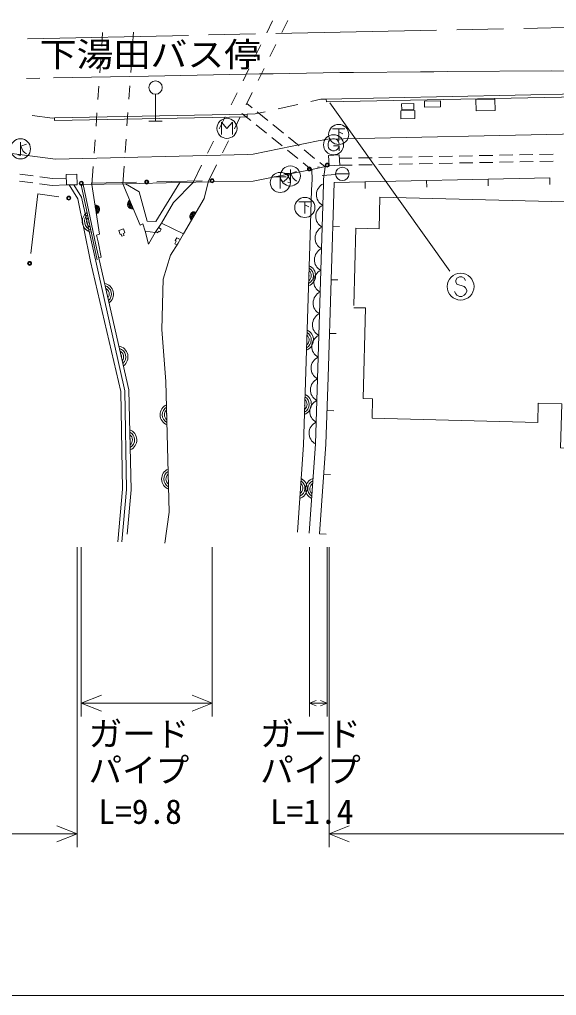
# Model space of a CAD drawing. Units: millimetres, scale not verified. Extents: x 40000 to 680000, y 20000 to 380000.
# Drawn here: x 403754 to 443788, y 205000 to 277752 of the extents above; entities that cross this region are included whole.
import ezdxf
from ezdxf.enums import TextEntityAlignment as Align

# ---------------------------------------------------------------- set-up
doc = ezdxf.new("R2010")
doc.units = ezdxf.units.MM
doc.header["$LTSCALE"] = 1000
doc.linetypes.add('CHAIN', pattern=[18.5, 12, -1.5, 3.5, -1.5])
for name, color, linetype, lineweight in [('M-BGD', 7, 'Continuous', 13), ('M-BGD-EXST', 7, 'Continuous', 13), ('M-BMK', 2, 'CHAIN', 13), ('M-BMK-OTRS', 5, 'Continuous', 13), ('M-STR-HTXT', 7, 'Continuous', 13), ('M-STR-STR1', 1, 'Continuous', 13), ('M-STR-STRC', 7, 'Continuous', 13), ('M-TTL-BAND', 7, 'Continuous', 13)]:
    doc.layers.add(name, color=color, linetype=linetype, lineweight=lineweight)
doc.styles.add('ＭＳ ゴシック', font='')
doc.styles.get('ＭＳ ゴシック').set_extended_font_data('MS Gothic')

msp = doc.modelspace()

# ---------------------------------------------------------------- linework, layer by layer
at = {"layer": 'M-BGD'}
for p, q in [((422625, 277666), (422184, 276768)), ((423749, 277684), (423308, 276787)), ((421742, 275871), (421300, 274974)), ((422866, 275890), (422424, 274993)), ((420859, 274077), (420417, 273180)), ((421983, 274096), (421541, 273198)), ((413896, 272178), (413896, 270178)), ((419976, 272282), (419534, 271385)), ((421099, 272301), (420658, 271404)), ((426629, 271813), (446901, 272232)), ((421095, 271176), (420702, 271495)), ((424506, 271422), (423041, 271098)), ((426230, 271804), (425482, 271638)), ((426629, 271813), (426230, 271804)), ((426629, 271813), (426633, 271613)), ((426633, 271613), (446905, 272032)), ((420730, 270690), (406354, 270414)), ((421007, 270219), (420340, 270758)), ((421317, 270716), (420730, 270690)), ((420730, 270690), (420734, 270490)), ((422065, 270882), (421317, 270716)), ((422261, 270232), (421484, 270862)), ((406217, 270407), (404693, 270596)), ((406354, 270414), (406217, 270407)), ((406354, 270414), (406358, 270214)), ((420734, 270490), (406358, 270214)), ((413396, 270178), (414396, 270178)), ((419092, 270488), (418651, 269591)), ((420216, 270507), (419775, 269609)), ((423427, 269288), (422649, 269918)), ((422172, 269274), (421395, 269904)), ((418209, 268694), (417768, 267796)), ((419333, 268712), (418891, 267815)), ((423338, 268330), (422561, 268960)), ((424592, 268344), (423815, 268973)), ((424504, 267386), (423727, 268016)), ((425758, 267400), (424981, 268029)), ((425559, 266532), (424892, 267072)), ((426539, 266767), (426146, 267085)), ((428534, 267423), (427625, 267405)), ((430034, 267452), (429034, 267432)), ((431533, 267481), (430533, 267461)), ((433033, 267510), (432033, 267490)), ((434533, 267539), (433533, 267519)), ((434548, 267019), (433548, 266999)), ((436032, 267567), (435033, 267548)), ((436048, 267048), (435048, 267028)), ((437532, 267596), (436532, 267577)), ((437547, 267077), (436548, 267057)), ((439032, 267625), (438032, 267606)), ((439047, 267106), (438047, 267086)), ((440532, 267654), (439532, 267635)), ((440547, 267134), (439547, 267115)), ((442031, 267683), (441031, 267664)), ((442046, 267163), (441047, 267144)), ((443531, 267712), (442531, 267693)), ((443546, 267192), (442546, 267173)), ((417326, 266899), (416691, 265609)), ((418450, 266918), (417821, 265641)), ((426097, 266772), (425961, 266742)), ((428549, 266903), (427635, 266885)), ((430049, 266932), (429049, 266913)), ((431548, 266961), (430549, 266942)), ((433048, 266990), (432048, 266970)), ((403758, 265701), (404750, 265574)), ((403785, 266222), (404777, 266095)), ((405273, 266031), (406218, 265911)), ((406218, 265911), (407236, 265937)), ((409105, 265560), (412485, 265623)), ((415702, 265611), (411663, 265508)), ((413985, 265651), (417365, 265715)), ((421166, 265710), (418124, 265645)), ((427325, 266206), (426328, 266124)), ((427323, 266247), (428323, 266247)), ((429513, 265652), (429524, 265152)), ((434104, 265750), (434115, 265250)), ((438694, 265848), (438705, 265348)), ((443285, 265946), (443296, 265447)), ((405246, 265511), (406191, 265390)), ((406191, 265390), (407253, 265418)), ((408349, 265420), (409534, 259838)), ((426415, 265509), (425819, 246116)), ((405125, 264753), (404598, 260319)), ((406684, 264541), (405125, 264753)), ((430627, 264508), (481504, 263264)), ((415977, 261778), (414340, 262582)), ((427114, 262350), (427614, 262334)), ((426987, 258352), (427487, 258336)), ((426859, 254354), (427359, 254338)), ((426678, 248596), (427178, 248581)), ((425819, 246116), (425339, 239472)), ((426440, 243867), (426939, 243831)), ((426118, 239416), (426617, 239380))]:
    msp.add_line(p, q, dxfattribs=at)
for points in [[(433152, 271036), (432253, 271017), (432244, 271468), (433142, 271487)], [(435141, 271234), (433955, 271216), (433948, 271674), (435134, 271692)], [(439206, 270977), (437791, 270953), (437777, 271782), (439192, 271806)], [(433234, 270376), (432187, 270358), (432176, 270956), (433223, 270975)], [(427592, 267659), (427635, 266885), (426841, 266842), (426799, 267615)], [(408029, 266224), (408048, 265439), (407249, 265420), (407230, 266206)], [(411544, 261644), (411485, 261807), (411616, 261854), (411511, 262145), (411163, 262020), (411268, 261728), (411334, 261752), (411390, 261597)]]:
    msp.add_lwpolyline(points, close=True, dxfattribs=at)
for points in [[(421166, 265710), (425428, 266535), (426823, 266841)], [(425531, 265021), (425574, 265861), (425559, 266532)], [(426539, 266767), (426414, 265841), (426415, 265509)], [(426536, 266743), (426414, 265841), (426415, 265509)], [(408495, 265451), (411663, 265508), (412674, 264918), (413267, 262724), (413921, 262687), (415702, 265611), (418124, 265645)], [(411468, 265504), (412742, 262427), (412936, 262523), (413116, 261980), (413876, 261879), (414340, 262582), (415231, 264102), (416691, 265609)], [(417807, 265629), (417524, 264419), (415977, 261778), (415582, 261070), (415021, 260178)], [(426118, 239416), (426601, 246092), (426755, 251101), (427218, 265603), (443285, 265946)], [(407462, 265425), (408093, 264392), (409047, 259726), (411304, 250032), (411433, 242741), (411077, 238806)], [(407808, 265433), (408375, 264506), (411604, 250068), (411733, 242730), (411378, 238809)], [(409681, 259869), (409439, 260966), (408495, 265451)], [(409620, 261187), (409500, 261685), (409713, 261740), (409139, 265463)], [(424477, 239532), (424918, 246042), (425428, 261665), (425531, 265021)], [(430627, 264508), (430567, 262147), (428817, 262192), (428671, 256427)], [(413116, 261980), (413363, 261010), (413876, 261879)], [(414114, 262240), (414315, 262130), (414209, 261936), (414121, 261984), (414055, 261863), (413930, 261931)], [(409656, 259990), (409838, 260028), (409620, 261187)], [(415729, 261343), (415476, 261487), (415361, 261283), (415445, 261235), (415334, 261037), (415501, 260942)], [(411781, 239377), (412082, 242698), (411912, 250158), (409681, 259869)], [(415021, 260178), (414466, 258396), (414352, 254635), (414673, 250764), (414909, 241017), (414594, 238720)], [(467110, 254360), (467157, 256208), (460393, 256380), (460118, 245536), (459325, 245556), (459275, 243571), (445202, 243928), (445249, 245783), (444094, 245812), (444177, 249106), (442422, 249150), (442386, 247713), (430037, 248026), (430073, 249478), (429377, 249495), (429549, 256248), (428682, 256270)]]:
    msp.add_lwpolyline(points, dxfattribs=at)
for centre, radius in [((413896, 272678), 500), ((426693, 266903), 150), ((426693, 266903), 120), ((426693, 266903), 100), ((425364, 266611), 150), ((425364, 266611), 120), ((425364, 266611), 100), ((427823, 266247), 500), ((408355, 265546), 150), ((408355, 265546), 120), ((408355, 265546), 100), ((413235, 265637), 150), ((413235, 265637), 120), ((413235, 265637), 100), ((418115, 265729), 150), ((418115, 265729), 120), ((418115, 265729), 100), ((407427, 264440), 150), ((407427, 264440), 120), ((407427, 264440), 100), ((404509, 259574), 150), ((404509, 259574), 120), ((404509, 259574), 100)]:
    msp.add_circle(centre, radius, dxfattribs=at)
for centre, radius, start, end in [((426794, 264689), 904, 114.76733, 241.71079), ((412155, 263986), 354, 121.28135, 283.68653), ((412155, 263986), 283, 123.50539, 281.46249), ((412155, 263986), 212, 127.25172, 277.71616), ((409247, 262694), 812, 124.60687, 259.36714), ((409372, 263593), 354, 287.55438, 89.95955), ((409372, 263593), 283, 289.77841, 87.73551), ((409372, 263593), 212, 293.52474, 83.98919), ((409372, 263593), 142, 301.23647, 76.27746), ((409372, 263593), 100, 311.55413, 65.9598), ((412155, 263986), 142, 134.96345, 270.00443), ((412155, 263986), 100, 145.28111, 259.68677), ((416797, 263071), 354, 68.44447, 230.84965), ((426744, 263073), 904, 114.76733, 241.71079), ((409247, 262694), 650, 130.72265, 253.25135), ((409247, 262694), 488, 141.85534, 242.11866), ((409247, 262694), 325, 176.04463, 207.92937), ((416797, 263071), 283, 70.66851, 228.62561), ((416797, 263071), 212, 74.41484, 224.87928), ((416797, 263071), 142, 82.12657, 217.16756), ((416797, 263071), 100, 92.44423, 206.84989), ((426695, 261457), 904, 114.76733, 241.71079), ((426645, 259841), 904, 114.76733, 241.71079), ((425017, 258661), 812, 290.74936, 65.50963), ((425017, 258661), 650, 296.86515, 59.39384), ((425017, 258661), 488, 307.99784, 48.26115), ((426595, 258224), 904, 114.76733, 241.71079), ((425017, 258661), 325, 342.18713, 14.07187), ((409954, 257283), 812, 305.55839, 80.31866), ((409954, 257283), 650, 311.67418, 74.20287), ((409954, 257283), 488, 322.80687, 63.07018), ((409954, 257283), 325, 356.99616, 28.88089), ((426546, 256608), 904, 114.76733, 241.71079), ((426496, 254992), 904, 114.76733, 241.71079), ((424860, 253864), 812, 290.74936, 65.50963), ((424860, 253864), 650, 296.86515, 59.39384), ((424860, 253864), 488, 307.99784, 48.26115), ((424860, 253864), 325, 342.18713, 14.07187), ((426446, 253376), 904, 114.76733, 241.71079), ((411029, 252605), 812, 305.55839, 80.31866), ((411029, 252605), 650, 311.67418, 74.20287), ((411029, 252605), 488, 322.80687, 63.07018), ((411029, 252605), 325, 356.99616, 28.88089), ((426396, 251760), 904, 114.76733, 241.71079), ((426347, 250144), 904, 114.76733, 241.71079), ((424704, 249067), 812, 290.74936, 65.50963), ((424704, 249067), 650, 296.86515, 59.39384), ((415045, 248297), 812, 114.00619, 248.76646), ((415045, 248297), 650, 120.12198, 242.65067), ((424704, 249067), 488, 307.99784, 48.26115), ((424704, 249067), 325, 342.18713, 14.07187), ((426297, 248528), 904, 114.76733, 241.71079), ((415045, 248297), 488, 131.25467, 231.51798), ((415045, 248297), 325, 165.44395, 197.32869), ((426247, 246912), 904, 114.76733, 241.71079), ((411684, 246421), 812, 293.92783, 68.6881), ((411684, 246421), 650, 300.04362, 62.57231), ((411684, 246421), 488, 311.17631, 51.43962), ((411684, 246421), 325, 345.36559, 17.25033), ((415161, 243499), 812, 114.00619, 248.76646), ((415161, 243499), 650, 120.12198, 242.65067), ((415161, 243499), 488, 131.25467, 231.51798), ((415161, 243499), 325, 165.44395, 197.32869), ((424386, 242808), 812, 288.74897, 63.50924), ((424386, 242808), 650, 294.86476, 57.39345), ((424386, 242808), 488, 305.99745, 46.26076), ((425891, 242772), 812, 108.48259, 243.24286), ((425891, 242772), 650, 114.59838, 237.12707), ((425891, 242772), 488, 125.73106, 225.99438), ((424386, 242808), 325, 340.18674, 12.07147), ((425891, 242772), 325, 159.92035, 191.80509)]:
    msp.add_arc(centre, radius, start, end, dxfattribs=at)
at = {"layer": 'M-BGD-EXST'}
for p, q in [((418807, 269189), (418807, 270089)), ((418807, 270089), (419219, 269639)), ((419219, 269639), (419632, 270089)), ((419632, 270089), (419632, 269189)), ((427101, 269597), (428001, 269597)), ((427551, 269597), (427551, 268735)), ((427551, 269372), (427851, 269222)), ((403824, 268599), (403824, 267624)), ((426795, 268643), (426757, 268493)), ((426757, 268493), (426757, 268343)), ((426870, 268755), (426795, 268643)), ((426982, 268830), (426870, 268755)), ((427095, 268868), (426982, 268830)), ((427245, 268868), (427095, 268868)), ((427357, 268830), (427245, 268868)), ((427470, 268755), (427357, 268830)), ((427545, 268643), (427470, 268755)), ((427582, 268493), (427545, 268643)), ((404274, 268449), (403862, 268299)), ((403862, 268299), (404012, 267962)), ((404012, 267962), (404124, 267849)), ((404124, 267849), (404274, 267737)), ((426757, 268343), (426795, 268193)), ((426795, 268193), (426870, 268080)), ((426870, 268080), (426982, 268005)), ((426982, 268005), (427095, 267968)), ((427095, 267968), (427245, 267968)), ((427170, 268343), (427582, 268343)), ((427245, 267968), (427357, 268005)), ((427357, 268005), (427470, 268080)), ((427470, 268080), (427545, 268193)), ((427545, 268193), (427582, 268343)), ((427582, 268343), (427582, 267968)), ((403824, 267624), (403637, 267662)), ((423497, 266277), (423872, 266277)), ((423872, 266277), (423797, 266052)), ((423947, 266577), (423947, 265602)), ((424397, 266427), (423984, 266277)), ((423984, 266277), (424134, 265939)), ((422746, 266020), (423646, 266020)), ((423196, 266020), (423196, 265158)), ((423196, 265795), (423496, 265645)), ((423684, 265864), (423497, 265714)), ((423797, 266052), (423684, 265864)), ((423947, 265602), (423759, 265639)), ((424134, 265939), (424247, 265827)), ((424247, 265827), (424397, 265714)), ((424575, 264156), (425475, 264156)), ((425025, 264156), (425025, 263293)), ((425025, 263931), (425325, 263781))]:
    msp.add_line(p, q, dxfattribs=at)
for centre in [(419219, 269639), (427551, 269185), (403824, 268112), (427170, 268418), (423196, 265608), (423947, 266089), (425025, 263743)]:
    msp.add_circle(centre, 750, dxfattribs=at)
at = {"layer": 'M-BMK'}
msp.add_line((385861, 275937), (511007, 278542), dxfattribs=at)
at = {"layer": 'M-BMK-OTRS'}
for p, q in [((404265, 273358), (405280, 273391)), ((426737, 268842), (520284, 270804)), ((406443, 267353), (420767, 267683))]:
    msp.add_line(p, q, dxfattribs=at)
for points in [[(406275, 273393), (413375, 273540), (420633, 273685), (421636, 273694), (422653, 273707), (427640, 273803), (428651, 273815), (433643, 273858), (434650, 273862), (435653, 273872), (443440, 273921), (453255, 273911), (481417, 273634)], [(426737, 268842), (426017, 268707), (421183, 267727), (420767, 267683)], [(406443, 267353), (400267, 268148), (399066, 268260)]]:
    msp.add_lwpolyline(points, dxfattribs=at)
at = {"layer": 'M-STR-HTXT'}
for p, q in [((408048, 238411), (408048, 216056)), ((408355, 238411), (408355, 225794)), ((418115, 238411), (418115, 225794)), ((425364, 238411), (425364, 225794)), ((426693, 238411), (426693, 225794)), ((426841, 238411), (426841, 216056)), ((408355, 226794), (409855, 227394)), ((418115, 226794), (416615, 227394)), ((425364, 226794), (425864, 226994)), ((426693, 226794), (426193, 226994)), ((408355, 226794), (418115, 226794)), ((408355, 226794), (409855, 226194)), ((418115, 226794), (416615, 226194)), ((425364, 226794), (426693, 226794)), ((425364, 226794), (425864, 226594)), ((426693, 226794), (426193, 226594)), ((408048, 217056), (406548, 217656)), ((426841, 217056), (428341, 217656)), ((295574, 217056), (408048, 217056)), ((408048, 217056), (406548, 216456)), ((426841, 217056), (487325, 217056)), ((426841, 217056), (428341, 216456))]:
    msp.add_line(p, q, dxfattribs=at)
at = {"layer": 'M-STR-STR1'}
for p, q in [((409881, 275776), (409952, 276773)), ((412189, 275808), (412260, 276805)), ((409740, 273781), (409811, 274778)), ((412048, 273813), (412119, 274810)), ((409598, 271786), (409669, 272783)), ((411906, 271818), (411977, 272815)), ((409456, 269791), (409527, 270788)), ((411765, 269823), (411835, 270820)), ((409315, 267796), (409386, 268793)), ((411623, 267828), (411694, 268825)), ((409149, 265463), (409244, 266798)), ((411458, 265504), (411552, 266830))]:
    msp.add_line(p, q, dxfattribs=at)
at = {"layer": 'M-STR-STRC'}
for p, q in [((426881, 271549), (435843, 258990)), ((436368, 258479), (436277, 258297)), ((436277, 258297), (436277, 258206)), ((436549, 258570), (436368, 258479)), ((436731, 258570), (436549, 258570)), ((436913, 258479), (436731, 258570)), ((437004, 258297), (436913, 258479)), ((436277, 258206), (436368, 258024)), ((436368, 258024), (436913, 257843)), ((436913, 257843), (437004, 257752)), ((437004, 257752), (437095, 257570)), ((437095, 257570), (437095, 257479)), ((436277, 257297), (436186, 257479)), ((436368, 257206), (436277, 257297)), ((436549, 257115), (436368, 257206)), ((436731, 257115), (436549, 257115)), ((436913, 257206), (436731, 257115)), ((437004, 257297), (436913, 257206)), ((437095, 257479), (437004, 257297))]:
    msp.add_line(p, q, dxfattribs=at)
msp.add_circle((436640, 257843), 1000, dxfattribs=at)
at = {"layer": 'M-TTL-BAND'}
msp.add_line((40000, 205000), (579000, 205000), dxfattribs=at)

# ---------------------------------------------------------------- texts
at = {"layer": 'M-BGD', "style": 'ＭＳ ゴシック', "width": 1.1}
msp.add_text('下湯田バス停', height=1833, dxfattribs=at).set_placement((413516, 273680), align=Align.BOTTOM_CENTER)
at = {"layer": 'M-STR-HTXT', "style": 'ＭＳ ゴシック'}
for s, p in [('ガード', (412655, 223043)), ('ガード', (425448, 223043)), ('パイプ', (412655, 220330)), ('パイプ', (425448, 220330)), ('L=9.8', (412743, 217243)), ('L=1.4', (425536, 217243))]:
    msp.add_text(s, height=1833, dxfattribs=at).set_placement(p, align=Align.BOTTOM_CENTER)

doc.saveas('drawing.dxf')
